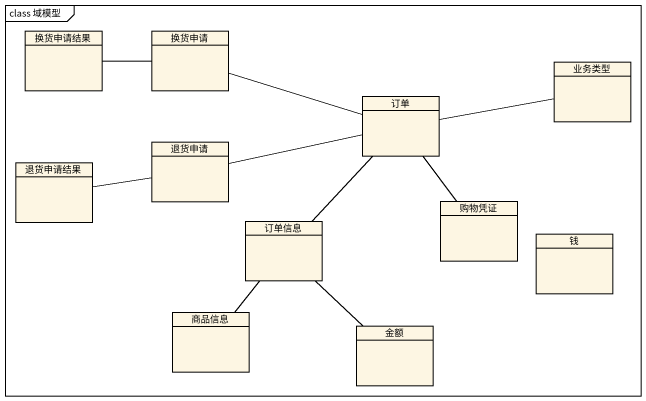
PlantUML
@startuml
mainframe class 域模型
hide circle
hide empty members
class 换货申请结果
class 换货申请
class 业务类型
class 订单
class 退货申请结果
class 退货申请
class 购物凭证
class 订单信息
class 钱
class 商品信息
class 金额
换货申请 -left- 换货申请结果
换货申请 -right- 订单
订单 -right- 业务类型
订单 -- 购物凭证
订单 -- 订单信息
退货申请结果 -right- 退货申请
退货申请 -right- 订单
订单信息 -- 商品信息
订单信息 -- 金额
@enduml
